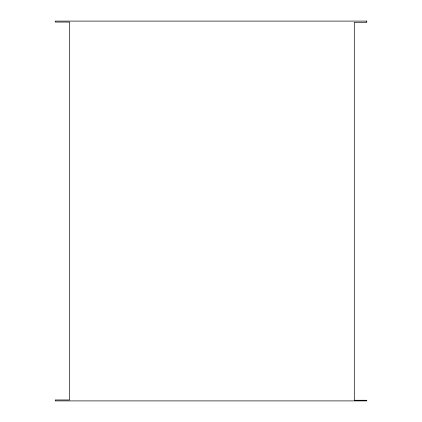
<?xml version="1.0" encoding="UTF-8"?>
<svg xmlns="http://www.w3.org/2000/svg" width="422" height="422" viewBox="0 0 422 422"><rect width="100%" height="100%" fill="white"/><g stroke="black" fill="none" stroke-linecap="round" stroke-linejoin="round"><path stroke-width="0.63" d="M366.76 21.1L55.24 21.1L55.24 22.065L69.572 22.065L69.572 399.977L55.24 399.977L55.24 400.9L366.76 400.9L366.76 400.267L354.295 400.267L354.295 22.366L366.76 22.366L366.76 21.1"/></g></svg>
